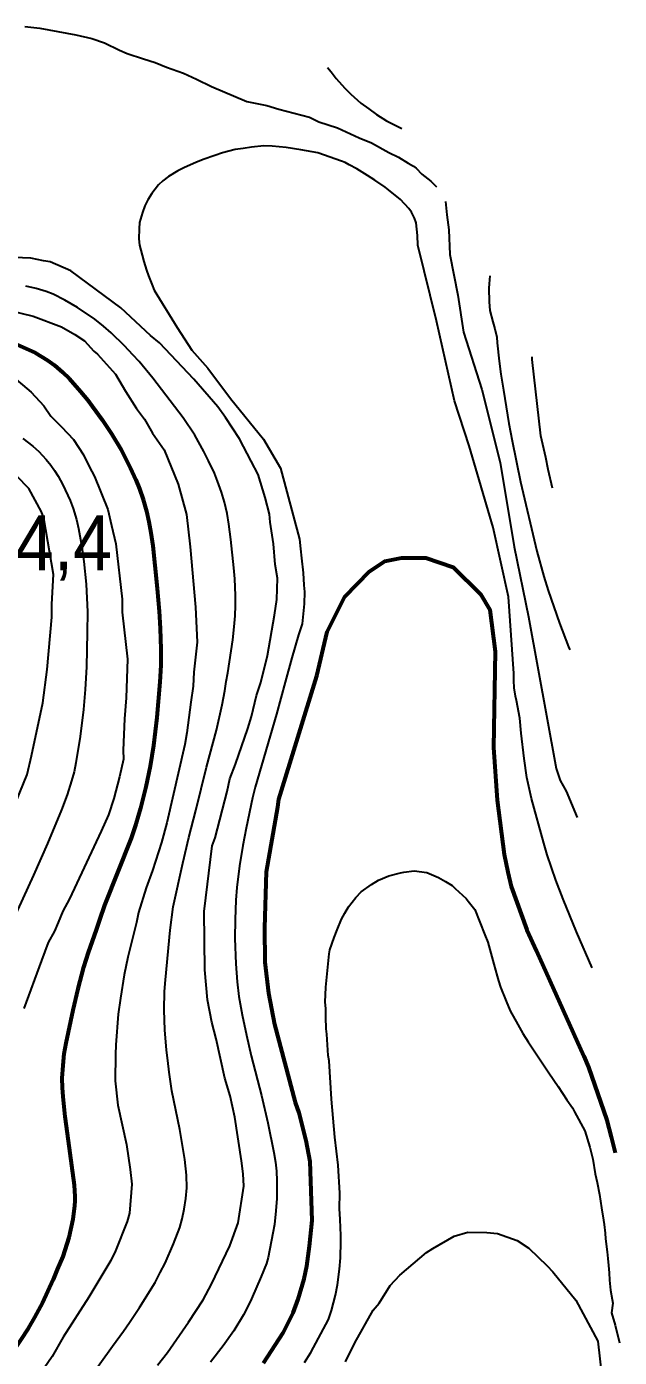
# Model space of a CAD drawing. Header units: metres. Extents: x 549268 to 556659, y 1838059 to 1844558.
# Drawn here: x 552259.2 to 552442.6, y 1842345.5 to 1842757.4 of the extents above; entities that cross this region are included whole.
import ezdxf

# ---------------------------------------------------------------- set-up
doc = ezdxf.new("R2010")
doc.units = ezdxf.units.M
doc.header["$LTSCALE"] = 0.8
for name, color, linetype, lineweight in [('1', 7, 'Continuous', 25), ('2', 7, 'Continuous', 53), ('5', 7, 'Continuous', 13)]:
    doc.layers.add(name, color=color, linetype=linetype, lineweight=lineweight)

msp = doc.modelspace()

# ---------------------------------------------------------------- linework, layer by layer
at = {"layer": '1'}
for points in [[(552258.59, 1842757.4), (552263.22, 1842756.92), (552274.38, 1842754.89), (552279.35, 1842753.68), (552283.31, 1842752.35), (552287.89, 1842750.08), (552290.29, 1842749.09), (552295.31, 1842747.38), (552299, 1842746.27), (552302.46, 1842744.89), (552307.76, 1842742.96), (552311.78, 1842741.13), (552316.36, 1842738.86), (552327.3, 1842734.27), (552333.55, 1842732.95), (552337.24, 1842731.85), (552346.67, 1842729.37), (552349.63, 1842727.93), (552355.43, 1842726.05), (552362.13, 1842723.01), (552365.87, 1842721.4), (552371.29, 1842718.47), (552374.25, 1842717.03), (552377.27, 1842715.08), (552378.89, 1842714.25), (552379.73, 1842713.59), (552381.46, 1842711.75), (552384.26, 1842709.53), (552386.07, 1842707.83)], [(552352.24, 1842744.72), (552353.38, 1842743.37), (552355.01, 1842741.36), (552357.64, 1842738.37), (552359.56, 1842736.5), (552362.56, 1842733.75), (552365.07, 1842731.94)], [(552365.07, 1842731.94), (552367.46, 1842730.22), (552370.57, 1842728.28), (552373.23, 1842726.89), (552375.26, 1842725.89)], [(552419.23, 1842504.63), (552415.47, 1842518.51), (552414.01, 1842524.92), (552413.13, 1842530.9), (552412.24, 1842538.65), (552411.8, 1842543.34), (552410.78, 1842548.77), (552410.42, 1842550.13), (552410.02, 1842552.77), (552409.97, 1842554.96), (552409.92, 1842557.15), (552408.34, 1842580.91), (552403.56, 1842602.33), (552396.18, 1842627.64), (552391.61, 1842641.57), (552385.98, 1842666.31), (552380.27, 1842689.77), (552380.13, 1842692.75), (552379.68, 1842696.69), (552379.21, 1842698.13), (552378.31, 1842699.93), (552377.47, 1842701.13), (552374.86, 1842703.92), (552371.13, 1842706.89), (552370.14, 1842707.67), (552366.89, 1842709.89), (552364.63, 1842711.33), (552361.41, 1842713.36), (552358.97, 1842714.58), (552357.79, 1842715.34), (552356.65, 1842715.71), (552349.26, 1842718.35), (552344.07, 1842719.26), (552339.49, 1842720.03), (552335.15, 1842720.43), (552332.54, 1842720.53), (552328.8, 1842720.1), (552326.15, 1842719.7), (552323.7, 1842719.32), (552319.83, 1842718.28), (552317.42, 1842717.51), (552313.77, 1842716.29), (552311.58, 1842715.34), (552308.06, 1842713.84), (552305.99, 1842712.8), (552303.1, 1842710.98), (552301.35, 1842709.68), (552300, 1842708.43), (552297.91, 1842705.79), (552296.64, 1842703.75), (552295.75, 1842701.95), (552294.99, 1842699.87), (552294.15, 1842696.78), (552293.98, 1842694.76), (552293.93, 1842691.76), (552294.15, 1842689.79), (552294.91, 1842686.69), (552295.44, 1842684.65), (552296.23, 1842682.05), (552296.94, 1842680.24), (552297.93, 1842677.65), (552298.64, 1842675.84), (552305.74, 1842664.22), (552310.32, 1842657.25), (552315.24, 1842651.68)], [(552388.78, 1842703.3), (552389.25, 1842699.18), (552389.85, 1842694.53), (552390.2, 1842686.86), (552392.67, 1842674.32), (552394.42, 1842662.82), (552400.06, 1842645.06), (552405.69, 1842622.47), (552410.08, 1842596.41), (552414.46, 1842574.7), (552423.1, 1842527.73), (552424.28, 1842524.05), (552426.19, 1842520.72), (552429.52, 1842512.61)], [(552299.65, 1842343.11), (552302.76, 1842347.02), (552309.31, 1842356.41), (552313.86, 1842363.28), (552316.35, 1842368.14), (552322.11, 1842379.98), (552324.6, 1842387.13), (552326.35, 1842398.51), (552326.17, 1842402.3), (552325.71, 1842406.31), (552323.66, 1842419.8), (552322.13, 1842426.48), (552320.49, 1842431.88), (552317.83, 1842444.03), (552316.48, 1842449.21), (552315.17, 1842456.18), (552314.36, 1842465.48), (552314.08, 1842483.49), (552316.58, 1842503.85), (552317.57, 1842506.25), (552321.26, 1842520.65), (552322.08, 1842524.55), (552323.85, 1842529.08), (552327.66, 1842540.18), (552328.77, 1842543.87), (552330.31, 1842550.4), (552331.63, 1842554.36), (552333.72, 1842562.73), (552335.86, 1842575.17), (552336.56, 1842580.08), (552336.82, 1842586.71), (552336.08, 1842590.95), (552335.62, 1842597.25), (552334.59, 1842603.99), (552334.3, 1842606.5), (552332.95, 1842611.68), (552330.86, 1842618.81), (552328.62, 1842622.87), (552325.03, 1842629.83), (552320.71, 1842636.45), (552318.3, 1842639.73), (552310.97, 1842648.29), (552300.29, 1842659.52), (552297.49, 1842661.74), (552288.37, 1842670.35), (552272.84, 1842681.79), (552266.42, 1842684.61), (552264.35, 1842684.88), (552260.45, 1842685.71), (552247.68, 1842686.28)], [(552402.57, 1842680.25), (552402.29, 1842677.82), (552402.25, 1842676.42), (552402.33, 1842672.24), (552402.54, 1842669.57), (552403.45, 1842665.98), (552404.09, 1842663.86), (552404.69, 1842661.23), (552404.78, 1842659.55), (552405.43, 1842653.82), (552405.96, 1842649.81), (552406.73, 1842644.89), (552408.42, 1842634.53), (552409.42, 1842629.2), (552412.04, 1842616.52), (552417.12, 1842595.01), (552419.21, 1842587.16), (552420.57, 1842582.87), (552424.11, 1842572.76), (552426.92, 1842565.42), (552427.24, 1842564.5)], [(552304.57, 1842484.9), (552307.5, 1842498.48), (552309.36, 1842506.42), (552311.53, 1842514.71), (552314.8, 1842528.12), (552317.89, 1842539.63), (552319.65, 1842547.48), (552320.47, 1842551.8), (552320.89, 1842554.65), (552321.4, 1842557.37), (552323, 1842567.55), (552323.45, 1842571.61), (552323.73, 1842575.04), (552323.84, 1842578.22), (552323.82, 1842581.33), (552323.6, 1842586.45), (552323.33, 1842589.85), (552322.4, 1842598.59), (552321.79, 1842603.36), (552321.2, 1842606.69), (552320.38, 1842610.21), (552319.45, 1842613.29), (552318.26, 1842616.67), (552317.27, 1842619.13), (552315.48, 1842622.99), (552314.05, 1842625.84), (552311.2, 1842630.98), (552307.57, 1842636.3), (552298.23, 1842648.53), (552293.97, 1842653.71), (552292.06, 1842655.82), (552289.47, 1842658.54), (552285.3, 1842662.63), (552282.95, 1842664.7), (552280.27, 1842666.83), (552274.97, 1842670.45), (552270.96, 1842672.77), (552267.4, 1842674.56), (552265.23, 1842675.43), (552262.14, 1842676.37), (552258.96, 1842677.09)], [(552250.52, 1842670.34), (552261.23, 1842667.76), (552269.99, 1842664.44), (552274.07, 1842662.11), (552277.09, 1842660.17), (552280, 1842656.95), (552281.12, 1842656.06), (552286.66, 1842649.83), (552289.8, 1842644.6), (552293.22, 1842639.15)], [(552421.97, 1842614.49), (552420.53, 1842620.33), (552419.85, 1842624.06), (552418.32, 1842630.75), (552415.63, 1842654.33), (552415.64, 1842655.17)], [(552315.24, 1842651.68), (552322.28, 1842642.27), (552332.49, 1842629.73), (552337.77, 1842620.67), (552343.59, 1842598.76), (552343.92, 1842595.8), (552344.26, 1842592.85), (552344.78, 1842588.32), (552345.01, 1842584.55), (552345.15, 1842582.47), (552345.08, 1842578.77), (552344.5, 1842572.55), (552343.36, 1842569.11), (552341.28, 1842562.06), (552339.17, 1842554.49), (552336.53, 1842544.55), (552329.89, 1842522.01), (552329.09, 1842518.65), (552327.1, 1842509.3), (552326.09, 1842503.88), (552325.1, 1842497.64), (552324.28, 1842490.94), (552323.97, 1842487), (552323.68, 1842481), (552323.63, 1842475.17), (552323.92, 1842467.32), (552324.36, 1842461.75), (552324.88, 1842457.21), (552325.84, 1842451.5), (552327.2, 1842445.16), (552328.71, 1842438.83), (552331.91, 1842426.52), (552333.87, 1842418.11), (552335.72, 1842408.84), (552336.22, 1842405.86), (552336.52, 1842403.16), (552336.64, 1842400.17), (552336.59, 1842394.63), (552336.34, 1842390.82), (552335.85, 1842386.61), (552335.41, 1842383.93), (552333.88, 1842376.35), (552333.37, 1842374.53), (552331.76, 1842370.51), (552328.81, 1842363.58), (552327.64, 1842361.18), (552326.3, 1842358.67), (552323.28, 1842353.73), (552320, 1842349), (552316.06, 1842344.04)], [(552254.56, 1842649.26), (552260.57, 1842644.2), (552264.45, 1842640.02), (552266.71, 1842636.77), (552269.97, 1842633.54), (552273.73, 1842629.55), (552276.82, 1842624.82), (552278.5, 1842621.2), (552280.13, 1842618.09), (552284.34, 1842607.9), (552285.42, 1842602.94), (552286.83, 1842597.25), (552288.78, 1842580.2), (552288.74, 1842576.13), (552290.4, 1842561.58), (552290, 1842549.59), (552289.46, 1842543.18), (552289.05, 1842533.48), (552289.11, 1842530.69), (552287.96, 1842525.22), (552286.2, 1842518.42), (552284.49, 1842513.39), (552282.27, 1842508.31), (552272.47, 1842487.37), (552270.37, 1842483.57), (552268.98, 1842480.11), (552267.77, 1842477.43), (552265.88, 1842473.91), (552263.73, 1842468.33), (552258.31, 1842453.48)], [(552293.22, 1842639.15), (552295.62, 1842635.87), (552298.15, 1842631.58), (552301.79, 1842626.41), (552306.06, 1842615.72), (552308.66, 1842606.36), (552309.8, 1842596.33), (552311.43, 1842577.71), (552311.91, 1842566.84), (552310.94, 1842557.58), (552310.67, 1842553.23), (552309.96, 1842548.32), (552308.77, 1842538.78), (552308.17, 1842535.16), (552302.56, 1842510.89), (552300.96, 1842504.86), (552298.15, 1842496.15), (552296.21, 1842490.85), (552293.78, 1842483.2), (552293.13, 1842480.08), (552290.54, 1842469.37), (552289.39, 1842463.9), (552288.19, 1842456.65), (552287.48, 1842451.74), (552286.78, 1842442.26), (552286.63, 1842439.19), (552286.54, 1842431.05), (552287.4, 1842423.52), (552290.06, 1842411.38), (552291.2, 1842403.63), (552291.72, 1842399.12), (552290.97, 1842390.14), (552290.25, 1842387.52), (552286.71, 1842378.47), (552285.27, 1842375.51), (552278.45, 1842364.06), (552270.47, 1842351.71), (552267.08, 1842345.73), (552261.2, 1842337.18)], [(552258.04, 1842629.95), (552261.05, 1842627.55), (552262.94, 1842625.89), (552265.25, 1842623.41), (552266.66, 1842621.65), (552267.84, 1842620), (552268.93, 1842618.26), (552270.35, 1842615.6), (552272.66, 1842610.68), (552273.6, 1842608.23), (552274.56, 1842604.8), (552275.18, 1842602.07), (552276.22, 1842596.4), (552276.88, 1842591.78), (552277.6, 1842584.77), (552277.98, 1842576.27), (552277.95, 1842569.85), (552277.7, 1842559.25), (552277.3, 1842552.17), (552276.76, 1842546.05), (552275.71, 1842537.68), (552274.45, 1842529.54), (552273.84, 1842526.74), (552273.11, 1842523.97), (552271.68, 1842519.56), (552269.94, 1842514.94), (552265.59, 1842504.5), (552261.34, 1842494.78), (552254.72, 1842480.31)], [(552254.57, 1842514.19), (552259.32, 1842525.91), (552260.7, 1842531.66), (552264.16, 1842548.06), (552265.52, 1842558.38), (552266.97, 1842574.55), (552267.01, 1842578.62), (552267.48, 1842587.82), (552264.47, 1842605.27), (552263.74, 1842607.21), (552259.87, 1842614.39), (552256.12, 1842618.29)], [(552434.24, 1842466.03), (552429.33, 1842477.2), (552425.21, 1842487.3), (552422.97, 1842493.19), (552420.3, 1842501.08), (552419.23, 1842504.63)], [(552356.65, 1842481.11), (552357.63, 1842483.01), (552358.81, 1842484.95), (552361.07, 1842487.8), (552362.67, 1842489.58), (552365.9, 1842491.84), (552368.04, 1842493.19), (552371.28, 1842494.55), (552374.87, 1842495.46), (552375.94, 1842495.69), (552379.09, 1842496.05), (552383.03, 1842495.6), (552386.61, 1842494.01), (552388.85, 1842492.77), (552390.89, 1842491.51), (552391.79, 1842490.62), (552395.23, 1842487.52), (552395.83, 1842486.69), (552397.92, 1842484.13), (552401.01, 1842476.3), (552401.87, 1842474.01), (552403.75, 1842467.14), (552404.77, 1842463.46), (552405.24, 1842462.02), (552405.86, 1842460.09), (552407.56, 1842455.7), (552408.79, 1842452.75), (552411.17, 1842448.53), (552412.69, 1842445.71), (552414.39, 1842443.11), (552420.77, 1842433.56), (552423.65, 1842429.3), (552426.31, 1842425.21), (552428.1, 1842422.72), (552428.73, 1842421.5), (552431.91, 1842415.58), (552433.48, 1842410.57), (552434.41, 1842406.78), (552435.13, 1842402.27), (552435.73, 1842399.65), (552436.46, 1842395.84), (552437.13, 1842391.73), (552437.67, 1842387.9), (552437.91, 1842386.63), (552438.23, 1842383.87), (552438.32, 1842382.18), (552438.88, 1842378.16), (552439.02, 1842376.08), (552439.27, 1842373.91), (552439.43, 1842371.63), (552439.59, 1842369.36), (552439.84, 1842366.29), (552440.38, 1842363.36), (552440.6, 1842362.29), (552440.22, 1842359.23), (552441.32, 1842355.48), (552442.62, 1842349.96)], [(552277.39, 1842337.32), (552285.71, 1842348.99), (552289.17, 1842353.62), (552290.98, 1842356.22), (552294.07, 1842360.92), (552298.92, 1842368.69), (552300.55, 1842371.73), (552302, 1842374.68), (552304.58, 1842380.6), (552306.55, 1842385.72), (552307.27, 1842388.32), (552307.94, 1842391.4), (552308.42, 1842394.67), (552308.71, 1842397.92), (552308.7, 1842401.86), (552308.15, 1842406.71), (552306.64, 1842415.96), (552304.13, 1842428.01), (552303.28, 1842433.8), (552302.92, 1842437.36), (552302.49, 1842440.58), (552302.3, 1842443.11), (552301.9, 1842446.77), (552301.73, 1842453.08), (552301.89, 1842458.71), (552302.15, 1842462.38), (552303.57, 1842477.73), (552304.57, 1842484.9)], [(552345.16, 1842343.87), (552347.09, 1842347.02), (552352.57, 1842357.2), (552353.55, 1842360.01), (552354.8, 1842364.74), (552355.34, 1842367.9), (552355.98, 1842372.76), (552356.27, 1842376.29), (552356.39, 1842381.39), (552356.38, 1842383.18), (552356.21, 1842388.15), (552356.03, 1842391.52), (552356.08, 1842396.32), (552355.59, 1842404.95), (552354.6, 1842413.61), (552353.55, 1842425.37), (552352.79, 1842437.26), (552352.5, 1842438.92), (552352.04, 1842445.55), (552351.86, 1842447.13), (552351.74, 1842450.81), (552351.73, 1842453.5), (552351.61, 1842455.38), (552351.77, 1842460.09), (552352.79, 1842470.39), (552353.05, 1842471.61), (552354.31, 1842475.45), (552355.33, 1842477.86), (552356.65, 1842481.11)], [(552357.88, 1842344.08), (552360.76, 1842350), (552366.47, 1842360.06), (552368.25, 1842362.29), (552371.69, 1842367.77), (552374.63, 1842370.9), (552382.97, 1842377.95), (552384.86, 1842379.18), (552391.54, 1842383), (552395.72, 1842384.24), (552401.57, 1842384.15), (552404.92, 1842383.77), (552411, 1842381.67), (552414.58, 1842379.28), (552420.29, 1842373.84), (552422.02, 1842372)], [(552422.02, 1842372), (552429.13, 1842363.16), (552435.92, 1842350.47), (552437.07, 1842340.44), (552440.37, 1842320.49), (552440.68, 1842317.75)]]:
    msp.add_lwpolyline(points, dxfattribs=at)
at = {"layer": '2'}
for points in [[(552254.47, 1842659.68), (552259.9, 1842657.38), (552261.95, 1842656.39), (552265.68, 1842654.13), (552267.84, 1842652.6), (552270.3, 1842650.47), (552272.3, 1842648.43), (552275.89, 1842644.41), (552278.07, 1842641.75), (552279.43, 1842639.96), (552282.51, 1842635.7), (552285.48, 1842631.3), (552288.41, 1842626.39), (552291.35, 1842620.76), (552293, 1842617.14), (552294.09, 1842614.31), (552295.22, 1842611.03), (552296.26, 1842607.46), (552297.04, 1842604.06), (552297.65, 1842600.72), (552298.21, 1842596.69), (552298.9, 1842590.63), (552299.59, 1842583.47), (552300.15, 1842576.47), (552300.53, 1842571.13), (552300.75, 1842564.65), (552300.66, 1842559.77), (552300.4, 1842554.46), (552299.42, 1842543.51), (552298.44, 1842534.85), (552297.45, 1842528.43), (552296.09, 1842522.04), (552294.46, 1842515.47), (552293.02, 1842510.55), (552291.55, 1842506.23), (552283.3, 1842485.41), (552281.71, 1842480.93), (552280.73, 1842477.84), (552278.18, 1842470.77), (552276.79, 1842466.21), (552275.04, 1842459.58), (552273.45, 1842452.97), (552271.28, 1842442.74), (552270.73, 1842439.45), (552270.33, 1842435.85), (552270.12, 1842431.86)], [(552333.05, 1842467.78), (552332.85, 1842478.43), (552333.41, 1842495.77), (552336.97, 1842515.74), (552337.18, 1842518.3), (552348.94, 1842556.42), (552352.15, 1842570.09), (552357.67, 1842581.03), (552365.15, 1842588.75), (552370.02, 1842591.96), (552375.22, 1842592.93), (552382.7, 1842592.93), (552391.15, 1842590.03), (552399.6, 1842581.67), (552402.52, 1842576.84), (552404.15, 1842563.97), (552403.7, 1842534.3), (552404.81, 1842517.91), (552406.99, 1842501.14), (552408.12, 1842495.68), (552409.14, 1842491.22), (552413.98, 1842477.8), (552417.01, 1842471.29), (552425.21, 1842452.91), (552431.67, 1842438.66), (552433.07, 1842435.27), (552438.76, 1842418.89), (552440.11, 1842413.71), (552441.28, 1842408.75)], [(552332.51, 1842343.72), (552338.56, 1842353.05), (552341.66, 1842359.25), (552343.21, 1842363.49), (552345.03, 1842369.8), (552345.85, 1842373.7), (552346.67, 1842379.9), (552347.53, 1842387.87), (552346.97, 1842406.1), (552345.72, 1842412.56), (552343.47, 1842421.2), (552342.34, 1842424.37), (552336.02, 1842448.55), (552334.14, 1842458.25), (552333.05, 1842467.78)], [(552270.12, 1842431.86), (552270.18, 1842428.9), (552270.38, 1842426.18), (552271.05, 1842420), (552271.71, 1842414.73), (552273.92, 1842398.81), (552274.14, 1842395.29), (552274.14, 1842393.92), (552274.02, 1842392.38), (552273.48, 1842388.21), (552272.23, 1842382.53), (552270.34, 1842376.67), (552268.64, 1842372.71), (552267.44, 1842369.63), (552264.09, 1842362.36), (552261.61, 1842357.8), (552259.63, 1842354.45), (552254.67, 1842346.88), (552252.46, 1842343.98)]]:
    msp.add_lwpolyline(points, dxfattribs=at)

# ---------------------------------------------------------------- texts
at = {"layer": '5', "width": 0.95}
msp.add_text('304,4', height=17, dxfattribs=at).set_placement((552231.53, 1842589.09))

doc.saveas('drawing.dxf')
